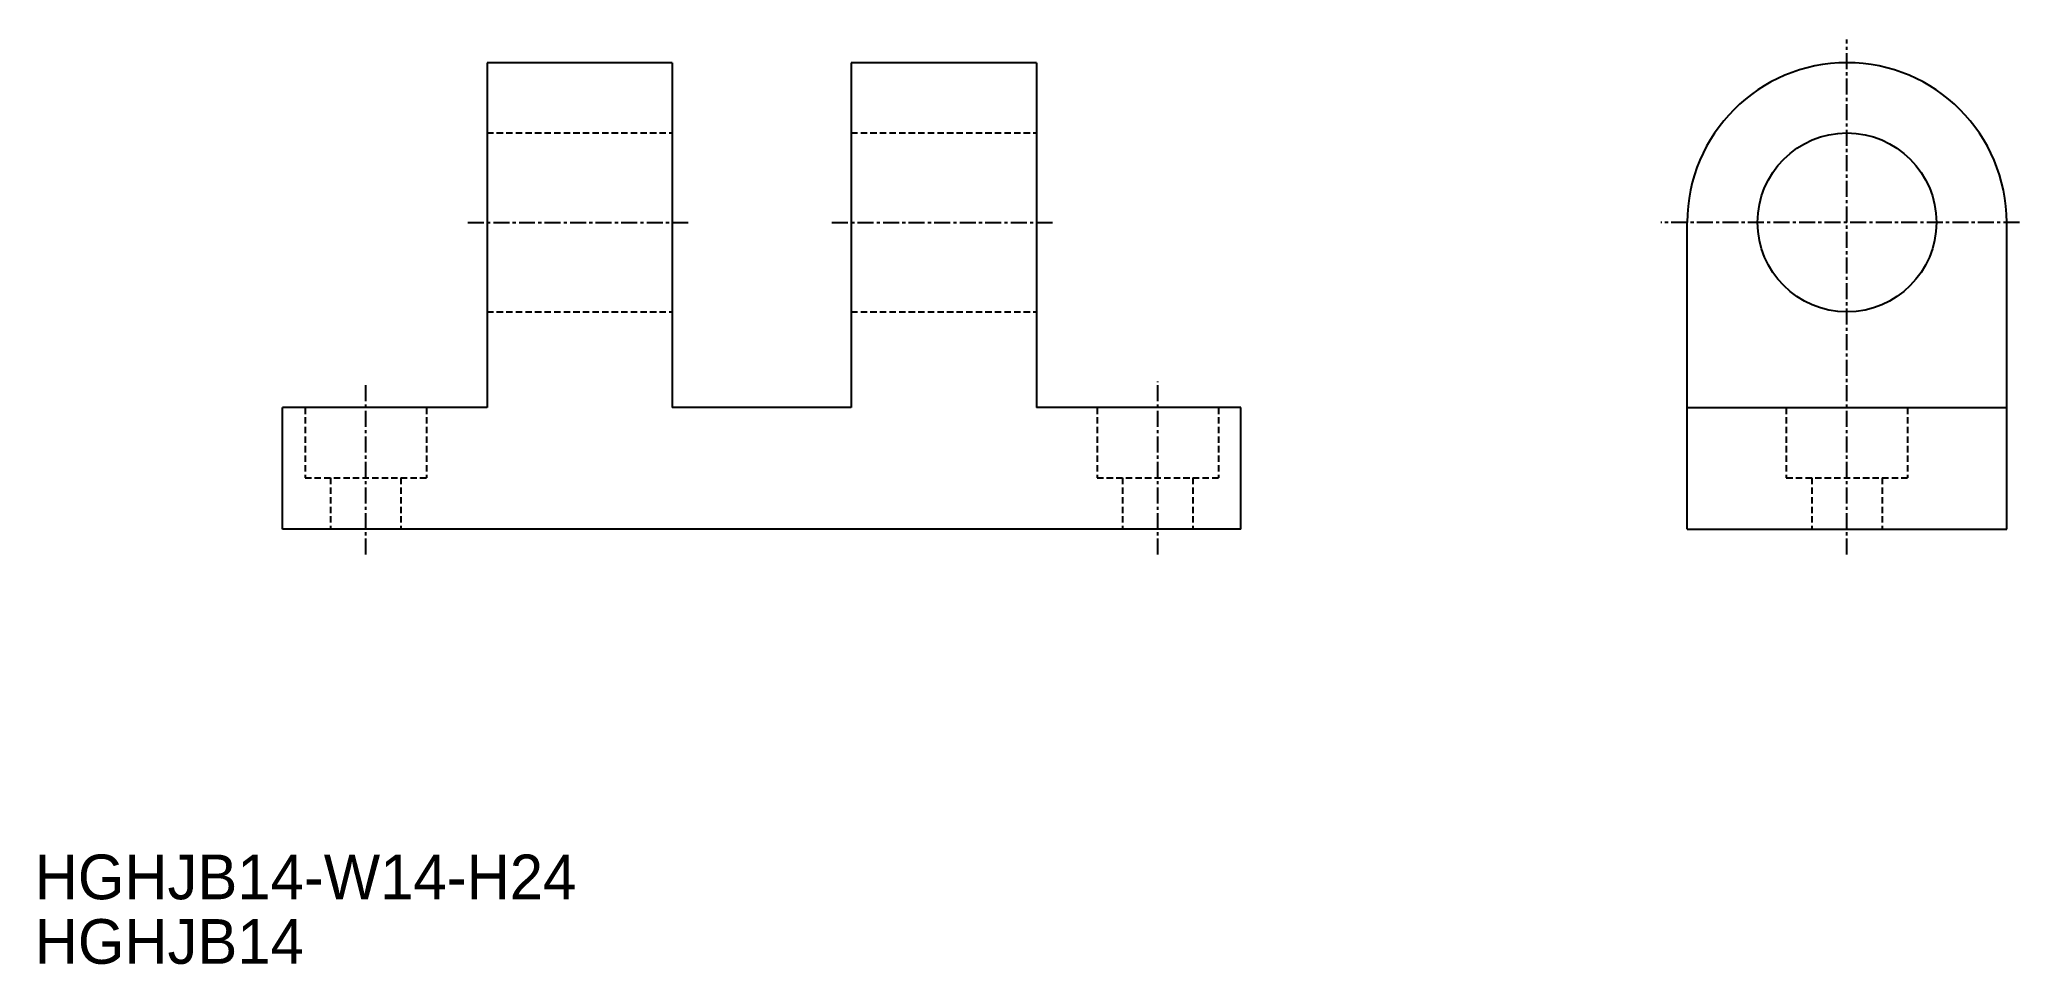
# Model space of a CAD drawing. Extents: x 7 to 162, y 4 to 77.
import ezdxf

# ---------------------------------------------------------------- set-up
doc = ezdxf.new("R2010")
doc.units = 0
doc.linetypes.add('CENTER', pattern=[2, 1.25, -0.25, 0.25, -0.25])
doc.linetypes.add('DASHED', pattern=[0.75, 0.5, -0.25])
doc.layers.get('0').update_dxf_attribs({"linetype": 'CONTINUOUS'})
doc.layers.add('CENTER', color=1, linetype='CENTER')

msp = doc.modelspace()

# ---------------------------------------------------------------- linework, layer by layer
at = {"color": 7, "linetype": 'CONTINUOUS'}
for p, q in [((56.25, 75.06), (41.75, 75.06)), ((41.75, 75.06), (41.75, 48.06)), ((56.25, 75.06), (56.25, 48.06)), ((84.75, 75.06), (70.25, 75.06)), ((70.25, 75.06), (70.25, 48.06)), ((84.75, 75.06), (84.75, 48.06)), ((135.7, 38.56), (135.7, 62.56)), ((160.7, 38.56), (160.7, 62.56)), ((25.75, 38.56), (25.75, 48.06)), ((41.75, 48.06), (25.75, 48.06)), ((70.25, 48.06), (56.25, 48.06)), ((100.75, 48.06), (84.75, 48.06)), ((100.75, 38.56), (100.75, 48.06)), ((135.7, 48.06), (160.7, 48.06)), ((100.75, 38.56), (25.75, 38.56)), ((135.7, 38.56), (160.7, 38.56))]:
    msp.add_line(p, q, dxfattribs=at)
at = {"color": 3, "linetype": 'DASHED'}
for p, q in [((41.75, 69.56), (56.25, 69.56)), ((70.25, 69.56), (84.75, 69.56)), ((41.75, 55.56), (56.25, 55.56)), ((70.25, 55.56), (84.75, 55.56)), ((27.5, 48.06), (27.5, 42.56)), ((37, 48.06), (37, 42.56)), ((89.5, 48.06), (89.5, 42.56)), ((99, 48.06), (99, 42.56)), ((143.45, 48.06), (143.45, 42.56)), ((152.95, 48.06), (152.95, 42.56)), ((27.5, 42.56), (37, 42.56)), ((29.5, 42.56), (29.5, 38.56)), ((35, 42.56), (35, 38.56)), ((89.5, 42.56), (99, 42.56)), ((91.5, 42.56), (91.5, 38.56)), ((97, 42.56), (97, 38.56)), ((143.45, 42.56), (152.95, 42.56)), ((145.45, 42.56), (145.45, 38.56)), ((150.95, 42.56), (150.95, 38.56))]:
    msp.add_line(p, q, dxfattribs=at)
at = {"color": 7, "linetype": 'CONTINUOUS'}
msp.add_circle((148.2, 62.56), 7, dxfattribs=at)
msp.add_arc((148.2, 62.56), 12.5, 0, 180, dxfattribs=at)
at = {"layer": 'CENTER', "color": 1, "linetype": 'CENTER'}
for p, q in [((148.2, 36.56), (148.2, 76.87)), ((40.25, 62.56), (57.75, 62.56)), ((68.75, 62.56), (86.25, 62.56)), ((161.7, 62.56), (133.64, 62.56)), ((32.25, 36.56), (32.25, 49.89)), ((94.25, 36.56), (94.25, 50.1))]:
    msp.add_line(p, q, dxfattribs=at)

# ---------------------------------------------------------------- texts
at = {"color": 7, "linetype": 'CONTINUOUS'}
for s, p in [('HGHJB14-W14-H24', (6.34, 9.58)), ('HGHJB14', (6.34, 4.53))]:
    msp.add_text(s, height=3.5, dxfattribs=at).set_placement(p)

doc.saveas('drawing.dxf')
